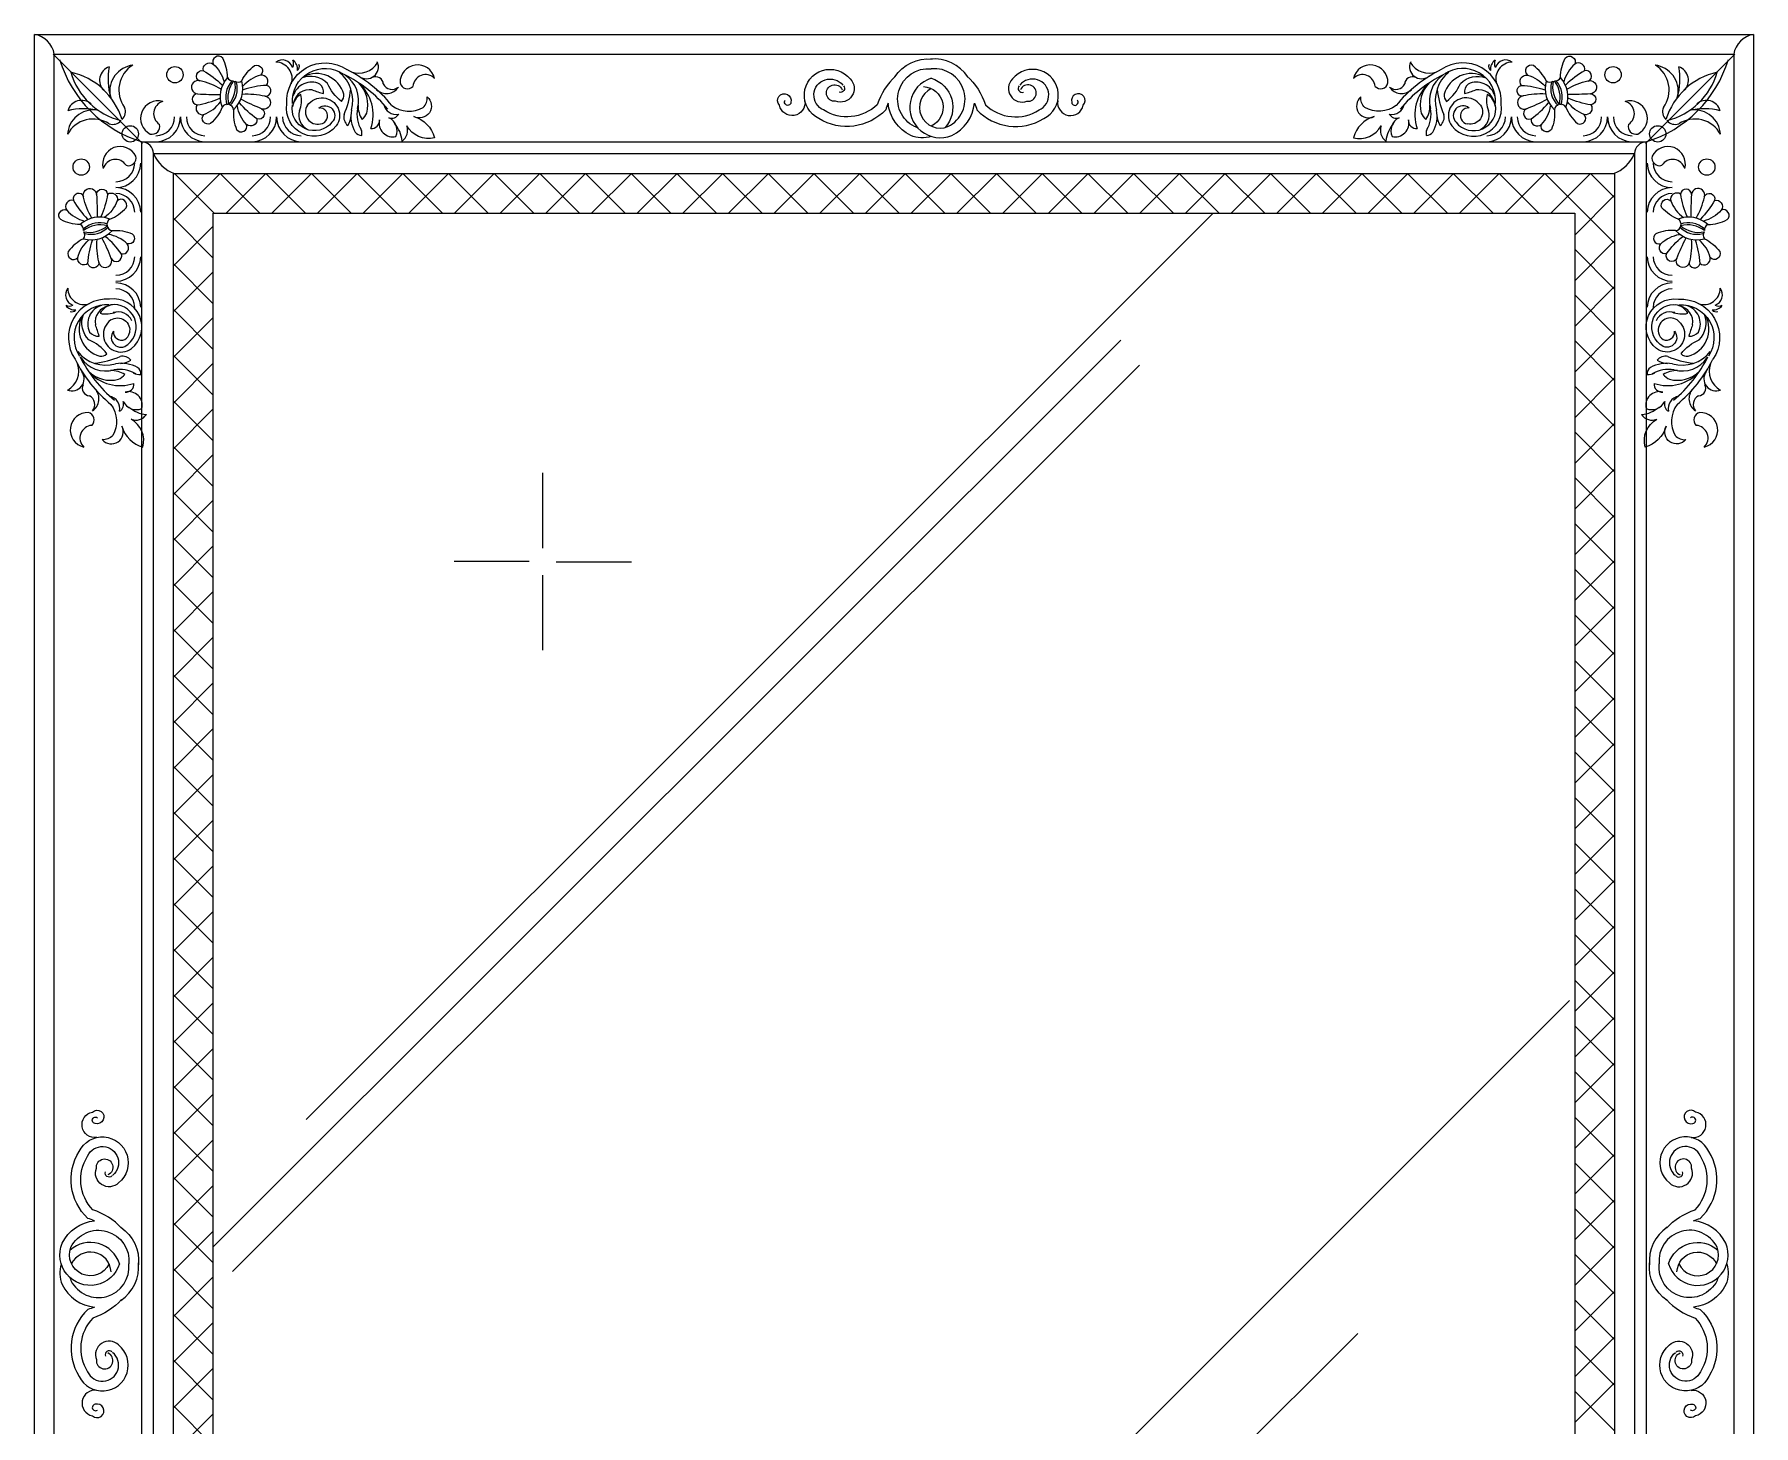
# Model space of a CAD drawing. Header units: inches. Extents: x 10 to 52.5, y 12.6 to 37.4.
# Drawn here: x 23.155 to 24.02, y 28.788 to 29.488 of the extents above; entities that cross this region are included whole.
import ezdxf

# ---------------------------------------------------------------- set-up
doc = ezdxf.new("R2010")
doc.units = ezdxf.units.IN
doc.header["$MEASUREMENT"] = 0
for name, color, linetype in [('02', 2, 'Continuous'), ('1', 1, 'Continuous'), ('4', 4, 'Continuous')]:
    doc.layers.add(name, color=color, linetype=linetype)

msp = doc.modelspace()

# ---------------------------------------------------------------- linework, layer by layer
at = {"layer": '02'}
for p, q in [((23.16492, 29.47797), (23.20972, 29.43317)), ((24.01086, 29.47797), (23.96606, 29.43317)), ((23.22539, 29.39447), (23.24892, 29.41799)), ((23.22539, 29.41745), (23.22594, 29.41799)), ((23.24584, 29.39799), (23.22584, 29.41799)), ((23.26882, 29.39799), (23.24882, 29.41799)), ((23.2519, 29.39799), (23.2719, 29.41799)), ((23.2918, 29.39799), (23.2718, 29.41799)), ((23.27488, 29.39799), (23.29488, 29.41799)), ((23.31478, 29.39799), (23.29478, 29.41799)), ((23.29786, 29.39799), (23.31786, 29.41799)), ((23.33776, 29.39799), (23.31776, 29.41799)), ((23.32084, 29.39799), (23.34084, 29.41799)), ((23.36074, 29.39799), (23.34074, 29.41799)), ((23.34382, 29.39799), (23.36382, 29.41799)), ((23.38373, 29.39799), (23.36373, 29.41799)), ((23.3668, 29.39799), (23.3868, 29.41799)), ((23.40671, 29.39799), (23.38671, 29.41799)), ((23.38978, 29.39799), (23.40978, 29.41799)), ((23.42969, 29.39799), (23.40969, 29.41799)), ((23.41276, 29.39799), (23.43276, 29.41799)), ((23.45267, 29.39799), (23.43267, 29.41799)), ((23.43575, 29.39799), (23.45575, 29.41799)), ((23.47565, 29.39799), (23.45565, 29.41799)), ((23.45873, 29.39799), (23.47873, 29.41799)), ((23.49863, 29.39799), (23.47863, 29.41799)), ((23.48171, 29.39799), (23.50171, 29.41799)), ((23.52161, 29.39799), (23.50161, 29.41799)), ((23.50469, 29.39799), (23.52469, 29.41799)), ((23.54459, 29.39799), (23.52459, 29.41799)), ((23.52767, 29.39799), (23.54767, 29.41799)), ((23.56757, 29.39799), (23.54757, 29.41799)), ((23.55065, 29.39799), (23.57065, 29.41799)), ((23.59055, 29.39799), (23.57055, 29.41799)), ((23.57363, 29.39799), (23.59363, 29.41799)), ((23.61354, 29.39799), (23.59354, 29.41799)), ((23.59661, 29.39799), (23.61661, 29.41799)), ((23.63652, 29.39799), (23.61652, 29.41799)), ((23.61959, 29.39799), (23.63959, 29.41799)), ((23.6595, 29.39799), (23.6395, 29.41799)), ((23.64257, 29.39799), (23.66257, 29.41799)), ((23.68248, 29.39799), (23.66248, 29.41799)), ((23.66556, 29.39799), (23.68556, 29.41799)), ((23.70546, 29.39799), (23.68546, 29.41799)), ((23.68854, 29.39799), (23.70854, 29.41799)), ((23.72844, 29.39799), (23.70844, 29.41799)), ((23.71152, 29.39799), (23.73152, 29.41799)), ((23.75142, 29.39799), (23.73142, 29.41799)), ((23.7345, 29.39799), (23.7545, 29.41799)), ((23.7744, 29.39799), (23.7544, 29.41799)), ((23.75748, 29.39799), (23.77748, 29.41799)), ((23.79738, 29.39799), (23.77738, 29.41799)), ((23.78046, 29.39799), (23.80046, 29.41799)), ((23.82036, 29.39799), (23.80036, 29.41799)), ((23.80344, 29.39799), (23.82344, 29.41799)), ((23.84335, 29.39799), (23.82335, 29.41799)), ((23.82642, 29.39799), (23.84642, 29.41799)), ((23.86633, 29.39799), (23.84633, 29.41799)), ((23.8494, 29.39799), (23.8694, 29.41799)), ((23.88931, 29.39799), (23.86931, 29.41799)), ((23.87238, 29.39799), (23.89238, 29.41799)), ((23.91229, 29.39799), (23.89229, 29.41799)), ((23.89536, 29.39799), (23.91536, 29.41799)), ((23.95039, 29.38287), (23.91527, 29.41799)), ((23.91835, 29.39799), (23.93835, 29.41799)), ((23.95039, 29.40585), (23.93825, 29.41799)), ((23.93039, 29.38706), (23.95039, 29.40706)), ((23.24539, 29.37546), (23.22539, 29.39546)), ((23.74852, 29.39799), (23.2921, 28.94202)), ((23.22539, 29.37149), (23.24539, 29.39149)), ((23.93039, 29.36408), (23.95039, 29.38408)), ((23.95039, 29.35989), (23.93039, 29.37989)), ((23.24539, 29.35248), (23.22539, 29.37248)), ((23.22539, 29.34851), (23.24539, 29.36851)), ((23.93039, 29.34109), (23.95039, 29.36109)), ((23.24539, 29.3295), (23.22539, 29.3495)), ((23.95039, 29.33691), (23.93039, 29.35691)), ((23.22539, 29.32552), (23.24539, 29.34552)), ((23.702, 29.33409), (23.24558, 28.87812)), ((23.93039, 29.31811), (23.95039, 29.33811)), ((23.95039, 29.31392), (23.93039, 29.33392)), ((23.24539, 29.30651), (23.22539, 29.32651)), ((23.22539, 29.30254), (23.24539, 29.32254)), ((23.71141, 29.32155), (23.25499, 28.86558)), ((23.93039, 29.29513), (23.95039, 29.31513)), ((23.95039, 29.29094), (23.93039, 29.31094)), ((23.24539, 29.28353), (23.22539, 29.30353)), ((23.22539, 29.27956), (23.24539, 29.29956)), ((23.93039, 29.27215), (23.95039, 29.29215)), ((23.24539, 29.26055), (23.22539, 29.28055)), ((23.95039, 29.26796), (23.93039, 29.28796)), ((23.22539, 29.25658), (23.24539, 29.27658)), ((23.41129, 29.22959), (23.41129, 29.26735)), ((23.93039, 29.24917), (23.95039, 29.26917)), ((23.95039, 29.24498), (23.93039, 29.26498)), ((23.24539, 29.23757), (23.22539, 29.25757)), ((23.22539, 29.2336), (23.24539, 29.2536)), ((23.93039, 29.22619), (23.95039, 29.24619)), ((23.95039, 29.222), (23.93039, 29.242)), ((23.24539, 29.21459), (23.22539, 29.23459)), ((23.22539, 29.21062), (23.24539, 29.23062)), ((23.4044, 29.22288), (23.36664, 29.22288)), ((23.418, 29.22271), (23.45576, 29.22271)), ((23.93039, 29.20321), (23.95039, 29.22321)), ((23.24539, 29.19161), (23.22539, 29.21161)), ((23.41111, 29.216), (23.41111, 29.17824)), ((23.95039, 29.19902), (23.93039, 29.21902)), ((23.22539, 29.18764), (23.24539, 29.20764)), ((23.93039, 29.18023), (23.95039, 29.20023)), ((23.95039, 29.17604), (23.93039, 29.19604)), ((23.24539, 29.16863), (23.22539, 29.18863)), ((23.22539, 29.16466), (23.24539, 29.18466)), ((23.93039, 29.15725), (23.95039, 29.17725)), ((23.95039, 29.15306), (23.93039, 29.17306)), ((23.24539, 29.14565), (23.22539, 29.16565)), ((23.22539, 29.14168), (23.24539, 29.16168)), ((23.93039, 29.13427), (23.95039, 29.15427)), ((23.24539, 29.12267), (23.22539, 29.14267)), ((23.95039, 29.13008), (23.93039, 29.15008)), ((23.22539, 29.1187), (23.24539, 29.1387)), ((23.93039, 29.11129), (23.95039, 29.13129)), ((23.95039, 29.1071), (23.93039, 29.1271)), ((23.24539, 29.09969), (23.22539, 29.11969)), ((23.22539, 29.09571), (23.24539, 29.11571)), ((23.93039, 29.0883), (23.95039, 29.1083)), ((23.95039, 29.08411), (23.93039, 29.10411)), ((23.24539, 29.0767), (23.22539, 29.0967)), ((23.22539, 29.07273), (23.24539, 29.09273)), ((23.93039, 29.06532), (23.95039, 29.08532)), ((23.24539, 29.05372), (23.22539, 29.07372)), ((23.95039, 29.06113), (23.93039, 29.08113)), ((23.22539, 29.04975), (23.24539, 29.06975)), ((23.93039, 29.04234), (23.95039, 29.06234)), ((23.95039, 29.03815), (23.93039, 29.05815)), ((23.24539, 29.03074), (23.22539, 29.05074)), ((23.22539, 29.02677), (23.24539, 29.04677)), ((23.93039, 29.01936), (23.95039, 29.03936)), ((23.95039, 29.01517), (23.93039, 29.03517)), ((23.24539, 29.00776), (23.22539, 29.02776)), ((23.22539, 29.00379), (23.24539, 29.02379)), ((23.93039, 28.99638), (23.95039, 29.01638)), ((23.95039, 28.99219), (23.93039, 29.01219)), ((23.24539, 28.98478), (23.22539, 29.00478)), ((23.22539, 28.98081), (23.24539, 29.00081)), ((23.92783, 29.00189), (23.47141, 28.54593)), ((23.93039, 28.9734), (23.95039, 28.9934)), ((23.95039, 28.96921), (23.93039, 28.98921)), ((23.24539, 28.9618), (23.22539, 28.9818)), ((23.22539, 28.95783), (23.24539, 28.97783)), ((23.93039, 28.95042), (23.95039, 28.97042)), ((23.95039, 28.94623), (23.93039, 28.96623)), ((23.24539, 28.93882), (23.22539, 28.95882)), ((23.22539, 28.93485), (23.24539, 28.95485)), ((23.93039, 28.92744), (23.95039, 28.94744)), ((23.95039, 28.92325), (23.93039, 28.94325)), ((23.24539, 28.91584), (23.22539, 28.93584)), ((23.22539, 28.91187), (23.24539, 28.93187)), ((23.93039, 28.90446), (23.95039, 28.92446)), ((23.95039, 28.90027), (23.93039, 28.92027)), ((23.24539, 28.89286), (23.22539, 28.91286)), ((23.22539, 28.88889), (23.24539, 28.90889)), ((23.93039, 28.88148), (23.95039, 28.90148)), ((23.95039, 28.87729), (23.93039, 28.89729)), ((23.24539, 28.86988), (23.22539, 28.88988)), ((23.22539, 28.8659), (23.24539, 28.8859)), ((23.93039, 28.85849), (23.95039, 28.87849)), ((23.95039, 28.8543), (23.93039, 28.8743)), ((23.24539, 28.84689), (23.22539, 28.86689)), ((23.22539, 28.84292), (23.24539, 28.86292)), ((23.93039, 28.83551), (23.95039, 28.85551)), ((23.95039, 28.83132), (23.93039, 28.85132)), ((23.24539, 28.82391), (23.22539, 28.84391)), ((23.22539, 28.81994), (23.24539, 28.83994)), ((23.82119, 28.83448), (23.36477, 28.37851)), ((23.93039, 28.81253), (23.95039, 28.83253)), ((23.95039, 28.80834), (23.93039, 28.82834)), ((23.24539, 28.80093), (23.22539, 28.82093)), ((23.22539, 28.79696), (23.24539, 28.81696)), ((23.93039, 28.78955), (23.95039, 28.80955)), ((23.95039, 28.78536), (23.93039, 28.80536)), ((23.24539, 28.77795), (23.22539, 28.79795)), ((23.22539, 28.77398), (23.24539, 28.79398))]:
    msp.add_line(p, q, dxfattribs=at)
for points in [[(24.01039, 28.25799), (23.16539, 28.25799), (23.16539, 29.47799), (24.01039, 29.47799)], [(23.96639, 28.30199), (23.20939, 28.30199), (23.20939, 29.43399), (23.96639, 29.43399)], [(23.96039, 28.30799), (23.21539, 28.30799), (23.21539, 29.42799), (23.96039, 29.42799)]]:
    msp.add_lwpolyline(points, close=True, dxfattribs=at)
for points in [[(23.24044, 29.46971, -0.690206), (23.24532, 29.47308, -0.14642), (23.25085, 29.46416, 4.254024)], [(23.25259, 29.4663, 0.120361), (23.25013, 29.47602, 0.853443), (23.24532, 29.47308, 0.544547)], [(23.2597, 29.46464, -0.120361), (23.26621, 29.47226, -0.853443), (23.26922, 29.4675, -0.544547)], [(23.28242, 29.45302, -0.625313), (23.31256, 29.4703, 0.105644)], [(23.28522, 29.45321, -0.625313), (23.31098, 29.46798, -0.625313)], [(23.58825, 29.46659, -0.278092), (23.60716, 29.47552, -0.839064)], [(23.59972, 29.44112, -0.036184), (23.59828, 29.44158, -0.835065), (23.60667, 29.47068, -0.246482)], [(23.60667, 29.46074, 0.967326), (23.61506, 29.44158, 0.835065), (23.60667, 29.47068, 0.246482)], [(23.62508, 29.46659, 0.278092), (23.60618, 29.47552, 0.839064)], [(23.89336, 29.45302, 0.625313), (23.86323, 29.4703, -0.105644)], [(23.89057, 29.45321, 0.625313), (23.8648, 29.46798, 0.625313)], [(23.91608, 29.46464, 0.120361), (23.90957, 29.47226, 0.853443), (23.90656, 29.4675, 0.544547)], [(23.92319, 29.4663, -0.120361), (23.92566, 29.47602, -0.853443), (23.93046, 29.47308, -0.544547)], [(23.93534, 29.46971, 0.690206), (23.93046, 29.47308, 0.14642), (23.92493, 29.46416, -4.254024)], [(23.24931, 29.46047, 0.072107), (23.23873, 29.46463, 1.111691), (23.23753, 29.45809, 0.023407), (23.24882, 29.45777, 9.427938)], [(23.2387, 29.46445, -0.957116), (23.24044, 29.46971, -0.071647), (23.24984, 29.46254, 1.924803)], [(23.27211, 29.46233, 0.690206), (23.26922, 29.4675, 0.14642), (23.26032, 29.46195, -4.254024)], [(23.27134, 29.45683, 0.957116), (23.27211, 29.46233, 0.071647), (23.26051, 29.46005, -1.924803)], [(23.30986, 29.4543, -0.135691), (23.30287, 29.46333, 0.298129), (23.29008, 29.46607, 3.617444)], [(23.58495, 29.45346, 0.030928), (23.58375, 29.45006, -0.356478), (23.5501, 29.44567, -1.24953), (23.5659, 29.46556, -2.090142)], [(23.58872, 29.46703, 0.127958), (23.57945, 29.45263, -0.346177), (23.55243, 29.44995, -1.268369), (23.56211, 29.46251, -1.268369)], [(23.5659, 29.46556, -0.803363), (23.55854, 29.45437, -2.022143), (23.56187, 29.46008, -1.4924)], [(23.56241, 29.46217, -0.803363), (23.56027, 29.45891, -0.803363)], [(23.60667, 29.46595, 1.04793), (23.61704, 29.43714, 0.26215), (23.62839, 29.45346, 0.839064)], [(23.60667, 29.46595, -0.54576), (23.61361, 29.44112, -0.839064)], [(23.62461, 29.46703, -0.127958), (23.63389, 29.45263, 0.346177), (23.66091, 29.44995, 1.268369), (23.65123, 29.46251, 1.268369)], [(23.62839, 29.45346, -0.030928), (23.62959, 29.45006, 0.356478), (23.66324, 29.44567, 1.24953), (23.64744, 29.46556, 2.090142)], [(23.64744, 29.46556, 0.803363), (23.6548, 29.45437, 2.022143), (23.65147, 29.46008, 1.4924)], [(23.65093, 29.46217, 0.803363), (23.65307, 29.45891, 0.803363)], [(23.86592, 29.4543, 0.135691), (23.87292, 29.46333, -0.298129), (23.8857, 29.46607, -3.617444)], [(23.90444, 29.45683, -0.957116), (23.90367, 29.46233, -0.071647), (23.91528, 29.46005, 1.924803)], [(23.90367, 29.46233, -0.690206), (23.90656, 29.4675, -0.14642), (23.91547, 29.46195, 4.254024)], [(23.93709, 29.46445, 0.957116), (23.93534, 29.46971, 0.071647), (23.92594, 29.46254, -1.924803)], [(23.92647, 29.46047, -0.072107), (23.93705, 29.46463, -1.111691), (23.93826, 29.45809, -0.023407), (23.92697, 29.45777, -9.427938)], [(23.23753, 29.45809, 0.957116), (23.23727, 29.45255, 0.071647), (23.24862, 29.4559, -1.924803)], [(23.23727, 29.45255, 0.690206), (23.24063, 29.44767, 0.14642), (23.24898, 29.45402, -4.254024)], [(23.26958, 29.45061, -0.957116), (23.26736, 29.44553, -0.071647), (23.25867, 29.45355, 1.924803)], [(23.26007, 29.45797, -0.072107), (23.2714, 29.45701, -1.111691), (23.26958, 29.45061, -0.023407), (23.25932, 29.45532, -9.427938)], [(23.29281, 29.45232, -1.009069), (23.30721, 29.44191, -0.767075), (23.28242, 29.45302)], [(23.33532, 29.45224, 0.3008), (23.351, 29.4512, 0.22074), (23.35303, 29.45659, -1.078465)], [(23.35303, 29.45659, -0.899797), (23.34627, 29.44666, -0.264096), (23.3567, 29.43603, -0.33534), (23.34272, 29.44195)], [(23.54306, 29.45455, -0.972612), (23.53027, 29.45235, -1.72174), (23.53605, 29.45379, 9.335791)], [(23.53605, 29.45379, -1.338685), (23.53313, 29.45493, -2.914515)], [(23.60667, 29.43666, -0.17456), (23.5963, 29.43714, -0.26215), (23.58495, 29.45346, -0.839064)], [(23.60267, 29.46175, -0.778794), (23.60667, 29.44186, -0.835065)], [(23.67027, 29.45455, 0.972612), (23.68307, 29.45235, 1.72174), (23.67729, 29.45379, -9.335791)], [(23.67729, 29.45379, 1.338685), (23.68021, 29.45493, 2.914515)], [(23.82276, 29.45659, 0.899797), (23.82952, 29.44666, 0.264096), (23.81908, 29.43603, 0.33534), (23.83307, 29.44195)], [(23.84047, 29.45224, -0.3008), (23.82479, 29.4512, -0.22074), (23.82276, 29.45659, 1.078465)], [(23.88297, 29.45232, 1.009069), (23.86857, 29.44191, 0.767075), (23.89336, 29.45302)], [(23.91572, 29.45797, 0.072107), (23.90439, 29.45701, 1.111691), (23.9062, 29.45061, 0.023407), (23.91647, 29.45532, 9.427938)], [(23.9062, 29.45061, 0.957116), (23.90843, 29.44553, 0.071647), (23.91712, 29.45355, -1.924803)], [(23.93851, 29.45255, -0.690206), (23.93515, 29.44767, -0.14642), (23.9268, 29.45402, 4.254024)], [(23.93826, 29.45809, -0.957116), (23.93851, 29.45255, -0.071647), (23.92717, 29.4559, 1.924803)], [(23.24985, 29.45141, -0.120361), (23.24407, 29.44321, -0.853443), (23.24063, 29.44767, -0.544547)], [(23.25558, 29.45007, 0.120361), (23.25713, 29.44016, 0.853443), (23.26218, 29.44264, 0.544547)], [(23.26736, 29.44553, -0.690206), (23.26218, 29.44264, -0.14642), (23.25751, 29.45203, 4.254024)], [(23.2985, 29.45095, -0.947668), (23.30511, 29.44376, -0.770798), (23.28519, 29.45258, -0.770798)], [(23.29281, 29.45232, 0.684361), (23.29932, 29.44298)], [(23.87729, 29.45095, 0.947668), (23.87068, 29.44376, 0.770798), (23.8906, 29.45258, 0.770798)], [(23.88297, 29.45232, -0.684361), (23.87646, 29.44298)], [(23.90843, 29.44553, 0.690206), (23.9136, 29.44264, 0.14642), (23.91828, 29.45203, -4.254024)], [(23.92021, 29.45007, -0.120361), (23.91866, 29.44016, -0.853443), (23.9136, 29.44264, -0.544547)], [(23.92594, 29.45141, 0.120361), (23.93171, 29.44321, 0.853443), (23.93515, 29.44767, 0.544547)], [(23.18425, 29.39558, -0.072107), (23.18011, 29.40617, -1.111691), (23.18666, 29.40736, -0.023407), (23.18696, 29.39607, -9.427938)], [(23.18666, 29.40736, -0.957116), (23.1922, 29.40761, -0.071647), (23.18883, 29.39627, 1.924803)], [(23.98913, 29.40736, 0.957116), (23.98359, 29.40761, 0.071647), (23.98695, 29.39627, -1.924803)], [(23.99153, 29.39558, 0.072107), (23.99567, 29.40617, 1.111691), (23.98913, 29.40736, 0.023407), (23.98883, 29.39607, 9.427938)], [(23.17503, 29.40447, 0.690206), (23.17166, 29.39959, 0.14642), (23.18057, 29.39405, -4.254024)], [(23.1803, 29.4062, 0.957116), (23.17503, 29.40447, 0.071647), (23.18219, 29.39506, -1.924803)], [(23.1922, 29.40761, -0.690206), (23.19708, 29.40424, -0.14642), (23.1907, 29.3959, 4.254024)], [(23.19332, 29.39503, 0.120361), (23.20153, 29.40079, 0.853443), (23.19708, 29.40424, 0.544547)], [(23.98247, 29.39503, -0.120361), (23.97426, 29.40079, -0.853443), (23.97871, 29.40424, -0.544547)], [(23.98359, 29.40761, 0.690206), (23.97871, 29.40424, 0.14642), (23.98508, 29.3959, -4.254024)], [(23.99549, 29.4062, -0.957116), (24.00076, 29.40447, -0.071647), (23.9936, 29.39506, 1.924803)], [(24.00076, 29.40447, -0.690206), (24.00413, 29.39959, -0.14642), (23.99522, 29.39405, 4.254024)], [(23.17843, 29.39231, -0.120361), (23.16871, 29.3948, -0.853443), (23.17166, 29.39959, -0.544547)], [(23.99736, 29.39231, 0.120361), (24.00708, 29.3948, 0.853443), (24.00413, 29.39959, 0.544547)], [(23.18007, 29.3852, 0.120361), (23.17244, 29.3787, 0.853443), (23.17719, 29.37568, 0.544547)], [(23.18236, 29.37279, -0.690206), (23.17719, 29.37568, -0.14642), (23.18276, 29.38458, 4.254024)], [(23.18786, 29.37354, -0.957116), (23.18236, 29.37279, -0.071647), (23.18466, 29.38439, 1.924803)], [(23.18674, 29.38482, 0.072107), (23.18768, 29.37349, 1.111691), (23.19408, 29.37529, 0.023407), (23.18939, 29.38557, 9.427938)], [(23.19408, 29.37529, 0.957116), (23.19916, 29.37751, 0.071647), (23.19116, 29.38622, -1.924803)], [(23.19916, 29.37751, 0.690206), (23.20207, 29.38268, 0.14642), (23.19268, 29.38737, -4.254024)], [(23.19465, 29.3893, -0.120361), (23.20455, 29.38773, -0.853443), (23.20207, 29.38268, -0.544547)], [(23.98114, 29.3893, 0.120361), (23.97123, 29.38773, 0.853443), (23.97372, 29.38268, 0.544547)], [(23.97662, 29.37751, -0.690206), (23.97372, 29.38268, -0.14642), (23.98311, 29.38737, 4.254024)], [(23.98171, 29.37529, -0.957116), (23.97662, 29.37751, -0.071647), (23.98463, 29.38622, 1.924803)], [(23.98904, 29.38482, -0.072107), (23.98811, 29.37349, -1.111691), (23.98171, 29.37529, -0.023407), (23.9864, 29.38557, -9.427938)], [(23.98793, 29.37354, 0.957116), (23.99342, 29.37279, 0.071647), (23.99113, 29.38439, -1.924803)], [(23.99342, 29.37279, 0.690206), (23.9986, 29.37568, 0.14642), (23.99303, 29.38458, -4.254024)], [(23.99571, 29.3852, -0.120361), (24.00335, 29.3787, -0.853443), (23.9986, 29.37568, -0.544547)], [(23.19317, 29.3547, 0.625313), (23.17584, 29.3246, -0.105644)], [(23.19297, 29.35191, 0.625313), (23.17816, 29.32617, 0.625313)], [(23.19385, 29.34431, 1.009069), (23.20424, 29.3299, 0.767075), (23.19317, 29.3547)], [(23.19521, 29.33862, 0.947668), (23.20239, 29.332, 0.770798), (23.19361, 29.35194, 0.770798)], [(23.98193, 29.34431, -1.009069), (23.97155, 29.3299, -0.767075), (23.98262, 29.3547)], [(23.98057, 29.33862, -0.947668), (23.9734, 29.332, -0.770798), (23.98218, 29.35194, -0.770798)], [(23.98262, 29.3547, -0.625313), (23.99995, 29.3246, 0.105644)], [(23.98281, 29.35191, -0.625313), (23.99763, 29.32617, -0.625313)], [(23.19184, 29.32726, 0.135691), (23.18282, 29.33428, -0.298129), (23.18011, 29.34707, -3.617444)], [(23.19385, 29.34431, -0.684361), (23.20318, 29.33779)], [(23.98193, 29.34431, 0.684361), (23.9726, 29.33779)], [(23.98395, 29.32726, -0.135691), (23.99297, 29.33428, 0.298129), (23.99568, 29.34707, 3.617444)], [(23.19386, 29.30181, -0.3008), (23.19487, 29.28613, -0.22074), (23.18948, 29.2841, 1.078465)], [(23.98193, 29.30181, 0.3008), (23.98092, 29.28613, 0.22074), (23.98631, 29.2841, -1.078465)], [(23.18948, 29.2841, 0.899797), (23.19942, 29.29085, 0.264096), (23.21003, 29.28039, 0.33534), (23.20413, 29.29439)], [(23.98631, 29.2841, -0.899797), (23.97637, 29.29085, -0.264096), (23.96576, 29.28039, -0.33534), (23.97165, 29.29439)], [(23.18677, 28.93301, -0.972612), (23.18457, 28.94581, -1.72174), (23.18602, 28.94003, 9.335791)], [(23.18602, 28.94003, -1.338685), (23.18716, 28.94294, -2.914515)], [(23.98901, 28.93301, 0.972612), (23.99121, 28.94581, 1.72174), (23.98977, 28.94003, -9.335791)], [(23.98977, 28.94003, 1.338685), (23.98863, 28.94294, 2.914515)], [(23.18568, 28.89112, 0.030928), (23.18228, 28.89233, -0.356478), (23.1779, 28.92598, -1.24953), (23.19778, 28.91018, -2.090142)], [(23.19926, 28.88735, 0.127958), (23.18485, 28.89662, -0.346177), (23.18217, 28.92365, -1.268369), (23.19473, 28.91396, -1.268369)], [(23.99011, 28.89112, -0.030928), (23.9935, 28.89233, 0.356478), (23.99789, 28.92598, 1.24953), (23.97801, 28.91018, 2.090142)], [(23.97653, 28.88735, -0.127958), (23.99093, 28.89662, 0.346177), (23.99361, 28.92365, 1.268369), (23.98106, 28.91396, 1.268369)], [(23.19778, 28.91018, -0.803363), (23.1866, 28.91754, -2.022143), (23.19231, 28.9142, -1.4924)], [(23.97801, 28.91018, 0.803363), (23.98919, 28.91754, 2.022143), (23.98348, 28.9142, 1.4924)], [(23.19439, 28.91366, -0.803363), (23.19114, 28.9158, -0.803363)], [(23.98139, 28.91366, 0.803363), (23.98465, 28.9158, 0.803363)], [(23.19817, 28.86941, -1.04793), (23.16937, 28.87978, -0.26215), (23.18568, 28.89112, -0.839064)], [(23.97761, 28.86941, 1.04793), (24.00642, 28.87978, 0.26215), (23.99011, 28.89112, 0.839064)], [(23.19297, 28.86941, -0.967326), (23.17381, 28.87779, -0.835065), (23.20291, 28.86941, -0.246482)], [(23.19882, 28.88782, -0.278092), (23.20774, 28.86891, -0.839064)], [(23.97697, 28.88782, 0.278092), (23.96804, 28.86891, 0.839064)], [(23.98282, 28.86941, 0.967326), (24.00198, 28.87779, 0.835065), (23.97288, 28.86941, 0.246482)], [(23.19817, 28.86941, 0.54576), (23.17335, 28.87635, 0.839064)], [(23.19398, 28.86541, 0.778794), (23.17408, 28.86941, 0.835065)], [(23.97761, 28.86941, -0.54576), (24.00244, 28.87635, -0.839064)], [(23.98181, 28.86541, -0.778794), (24.0017, 28.86941, -0.835065)], [(23.16888, 28.86941, 0.17456), (23.16937, 28.85903, 0.26215), (23.18568, 28.84769, 0.839064)], [(23.17335, 28.86246, 0.036184), (23.17381, 28.86102, 0.835065), (23.20291, 28.86941, 0.246482)], [(23.19882, 28.85099, 0.278092), (23.20774, 28.8699, 0.839064)], [(23.97697, 28.85099, -0.278092), (23.96804, 28.8699, -0.839064)], [(24.00244, 28.86246, -0.036184), (24.00198, 28.86102, -0.835065), (23.97288, 28.86941, -0.246482)], [(24.0069, 28.86941, -0.17456), (24.00642, 28.85903, -0.26215), (23.99011, 28.84769, -0.839064)], [(23.19926, 28.85146, -0.127958), (23.18485, 28.84219, 0.346177), (23.18217, 28.81516, 1.268369), (23.19473, 28.82485, 1.268369)], [(23.97653, 28.85146, 0.127958), (23.99093, 28.84219, -0.346177), (23.99361, 28.81516, -1.268369), (23.98106, 28.82485, -1.268369)], [(23.18568, 28.84769, -0.030928), (23.18228, 28.84648, 0.356478), (23.1779, 28.81283, 1.24953), (23.19778, 28.82863, 2.090142)], [(23.99011, 28.84769, 0.030928), (23.9935, 28.84648, -0.356478), (23.99789, 28.81283, -1.24953), (23.97801, 28.82863, -2.090142)], [(23.19778, 28.82863, 0.803363), (23.1866, 28.82127, 2.022143), (23.19231, 28.82461, 1.4924)], [(23.97801, 28.82863, -0.803363), (23.98919, 28.82127, -2.022143), (23.98348, 28.82461, -1.4924)], [(23.19439, 28.82515, 0.803363), (23.19114, 28.82301, 0.803363)], [(23.98139, 28.82515, -0.803363), (23.98465, 28.82301, -0.803363)], [(23.18677, 28.8058, 0.972612), (23.18457, 28.79301, 1.72174), (23.18602, 28.79878, -9.335791)], [(23.98901, 28.8058, -0.972612), (23.99121, 28.79301, -1.72174), (23.98977, 28.79878, 9.335791)], [(23.18602, 28.79878, 1.338685), (23.18716, 28.79587, 2.914515)], [(23.98977, 28.79878, -1.338685), (23.98863, 28.79587, -2.914515)]]:
    msp.add_lwpolyline(points, format="xyb", dxfattribs=at)
for centre in [(23.22613, 29.4677), (23.94966, 29.4677), (23.20362, 29.43795), (23.97217, 29.43795), (23.17894, 29.42127), (23.99685, 29.42127)]:
    msp.add_circle(centre, 0.00411, dxfattribs=at)
for centre, radius, start, end in [((23.19537, 29.46482), 0.00718, 109.04024, 224.93644), ((23.2248, 29.46544), 0.03237, 169.0104, 196.56288), ((23.20668, 29.45923), 0.01341, 97.85921, 188.41108), ((23.21261, 29.46001), 0.01472, 121.84118, 216.70406), ((23.28017, 29.46972), 0.0054, 17.73117, 127.23447), ((23.2768, 29.46571), 0.00831, 342.05486, 89.30476), ((23.28181, 29.47335), 0.00403, 330.51804, 24.8809), ((23.28223, 29.47048), 0.00559, 353.80542, 54.68784), ((23.28619, 29.47183), 0.00253, 309.33193, 23.66528), ((23.31855, 29.47955), 0.01112, 250.42467, 329.66633), ((23.32248, 29.47167), 0.00599, 232.36967, 24.45164), ((23.34817, 29.46383), 0.00881, 13.36152, 181.78446), ((23.82761, 29.46383), 0.00881, 358.21554, 166.63848), ((23.8533, 29.47167), 0.00599, 155.54836, 307.63033), ((23.85723, 29.47955), 0.01112, 210.33367, 289.57533), ((23.8896, 29.47183), 0.00253, 156.33472, 230.66807), ((23.89356, 29.47048), 0.00559, 125.31216, 186.19458), ((23.89398, 29.47335), 0.00403, 155.1191, 209.48196), ((23.89561, 29.46972), 0.0054, 52.76553, 162.26883), ((23.89898, 29.46571), 0.00831, 90.69524, 197.94514), ((23.96318, 29.46001), 0.01472, 323.29594, 58.15882), ((23.96911, 29.45923), 0.01341, 351.58892, 82.14079), ((23.95098, 29.46544), 0.03237, 343.43712, 10.9896), ((23.98042, 29.46482), 0.00718, 315.06356, 70.95976), ((23.16598, 29.43469), 0.03515, 17.44666, 77.27248), ((23.2075, 29.47872), 0.03515, 196.09068, 255.9165), ((23.26316, 29.45665), 0.01431, 137.59463, 201.49571), ((23.26317, 29.45664), 0.01152, 137.74807, 200.7456), ((23.25532, 29.46753), 0.00299, 204.29982, 276.40186), ((23.26612, 29.45618), 0.01341, 141.33007, 195.02542), ((23.2431, 29.46155), 0.01341, 318.71731, 12.41267), ((23.24595, 29.46066), 0.01152, 312.99713, 15.99466), ((23.24596, 29.46066), 0.01431, 312.24702, 16.14811), ((23.2578, 29.46695), 0.00299, 237.34088, 309.44292), ((23.29483, 29.45434), 0.00963, 64.31042, 163.69897), ((23.29731, 29.45403), 0.01426, 15.48152, 117.25494), ((23.29536, 29.45876), 0.0056, 354.23585, 50.56137), ((23.29746, 29.45476), 0.01811, 344.47611, 51.61915), ((23.28115, 29.40733), 0.06756, 39.65931, 63.48792), ((23.30327, 29.45479), 0.01523, 344.63655, 56.18654), ((23.28115, 29.40733), 0.07036, 39.65931, 63.48792), ((23.30708, 29.45237), 0.01609, 345.65882, 44.03416), ((23.30444, 29.44756), 0.02139, 341.10749, 48.19868), ((23.32717, 29.4629), 0.00378, 1.9954, 117.98894), ((23.33532, 29.46514), 0.00485, 205.73758, 311.46742), ((23.34309, 29.46449), 0.00384, 194.05116, 316.08736), ((23.35222, 29.46137), 0.00638, 44.81125, 175.90459), ((23.82357, 29.46137), 0.00638, 4.09541, 135.18875), ((23.8327, 29.46449), 0.00384, 223.91264, 345.94884), ((23.84046, 29.46514), 0.00485, 228.53258, 334.26242), ((23.89464, 29.40733), 0.07036, 116.51208, 140.34069), ((23.89464, 29.40733), 0.06756, 116.51208, 140.34069), ((23.84861, 29.4629), 0.00378, 62.01106, 178.0046), ((23.87134, 29.44756), 0.02139, 131.80132, 198.89251), ((23.86871, 29.45237), 0.01609, 135.96584, 194.34118), ((23.87252, 29.45479), 0.01523, 123.81346, 195.36345), ((23.87832, 29.45476), 0.01811, 128.38085, 195.52389), ((23.87848, 29.45403), 0.01426, 62.74506, 164.51848), ((23.88042, 29.45876), 0.0056, 129.43863, 185.76415), ((23.88096, 29.45434), 0.00963, 16.30103, 115.68958), ((23.92983, 29.46066), 0.01431, 163.85189, 227.75298), ((23.91798, 29.46695), 0.00299, 230.55708, 302.65912), ((23.92984, 29.46066), 0.01152, 164.00534, 227.00287), ((23.93269, 29.46155), 0.01341, 167.58733, 221.28269), ((23.92047, 29.46753), 0.00299, 263.59814, 335.70018), ((23.90967, 29.45618), 0.01341, 344.97458, 38.66993), ((23.91262, 29.45664), 0.01152, 339.2544, 42.25193), ((23.91263, 29.45665), 0.01431, 338.50429, 42.40537), ((24.0098, 29.43469), 0.03515, 102.72752, 162.55334), ((23.96829, 29.47872), 0.03515, 284.0835, 343.90932), ((23.17914, 29.44762), 0.00718, 48.42671, 164.32291), ((23.21766, 29.44573), 0.00881, 74.97384, 243.39678), ((23.22175, 29.44812), 0.00638, 106.42356, 237.51691), ((23.29316, 29.45066), 0.00795, 117.60652, 174.06491), ((23.29384, 29.45193), 0.00824, 80.49193, 168.97939), ((23.2765, 29.45474), 0.0133, 337.37704, 12.89559), ((23.32187, 29.53233), 0.07704, 249.74805, 254.22972), ((23.30726, 29.45714), 0.00385, 312.51245, 10.39699), ((23.27341, 29.46433), 0.04132, 336.14227, 354.54271), ((23.33251, 29.46535), 0.00715, 226.39545, 327.43234), ((23.84328, 29.46535), 0.00715, 212.56766, 313.60455), ((23.90237, 29.46433), 0.04132, 185.45729, 203.85773), ((23.86853, 29.45714), 0.00385, 169.60301, 227.48755), ((23.85391, 29.53233), 0.07704, 285.77028, 290.25195), ((23.88194, 29.45193), 0.00824, 11.02061, 99.50807), ((23.89928, 29.45474), 0.0133, 167.10441, 202.62296), ((23.88263, 29.45066), 0.00795, 5.93509, 62.39348), ((23.95813, 29.44573), 0.00881, 296.60322, 105.02616), ((23.95404, 29.44812), 0.00638, 302.48309, 73.57644), ((23.99664, 29.44762), 0.00718, 15.67709, 131.57329), ((23.18539, 29.43666), 0.01341, 84.95207, 175.50395), ((23.18496, 29.43069), 0.01472, 56.65909, 151.52197), ((23.18025, 29.4182), 0.03237, 76.80028, 104.35275), ((23.19479, 29.44816), 0.00546, 251.42863, 319.63699), ((23.19574, 29.44917), 0.00546, 313.72617, 21.93452), ((23.21642, 29.44647), 0.00948, 270.97528, 0.0061), ((23.21642, 29.44647), 0.01248, 270.97528, 0.0061), ((23.24138, 29.44647), 0.01248, 179.9939, 269.02472), ((23.24138, 29.44647), 0.00948, 179.9939, 269.02472), ((23.25236, 29.44988), 0.00294, 73.88853, 148.76398), ((23.25265, 29.44981), 0.00294, 4.97876, 79.85421), ((23.26479, 29.44647), 0.00948, 270.97528, 0.0061), ((23.26479, 29.44647), 0.01248, 270.97528, 0.0061), ((23.28976, 29.44647), 0.01248, 179.9939, 269.02472), ((23.28976, 29.44647), 0.00948, 179.9939, 269.02472), ((23.29628, 29.44724), 0.00786, 162.37077, 243.86711), ((23.29894, 29.44697), 0.00401, 275.50307, 96.31198), ((23.3166, 29.44639), 0.00554, 167.2309, 230.08591), ((23.30378, 29.44798), 0.01095, 327.79889, 357.03042), ((23.33054, 29.44681), 0.01593, 168.74298, 210.09274), ((23.33308, 29.44778), 0.01542, 168.88094, 211.60348), ((23.33035, 29.45188), 0.01207, 177.35931, 213.65814), ((23.31158, 29.45412), 0.01248, 314.33119, 332.66304), ((23.32502, 29.44468), 0.00406, 265.11703, 4.64215), ((23.33579, 29.44333), 0.00693, 166.01124, 282.68595), ((23.33743, 29.45418), 0.00645, 191.2526, 281.21813), ((23.3351, 29.44995), 0.00415, 251.5877, 329.73151), ((23.33059, 29.43944), 0.00731, 336.91714, 64.03206), ((23.83836, 29.45418), 0.00645, 258.78187, 348.7474), ((23.84068, 29.44995), 0.00415, 210.26849, 288.4123), ((23.8452, 29.43944), 0.00731, 115.96794, 203.08286), ((23.83999, 29.44333), 0.00693, 257.31405, 13.98876), ((23.85076, 29.44468), 0.00406, 175.35785, 274.88297), ((23.86421, 29.45412), 0.01248, 207.33696, 225.66881), ((23.84544, 29.45188), 0.01207, 326.34186, 2.64069), ((23.84271, 29.44778), 0.01542, 328.39652, 11.11906), ((23.84525, 29.44681), 0.01593, 329.90726, 11.25702), ((23.872, 29.44798), 0.01095, 182.96958, 212.20111), ((23.85919, 29.44639), 0.00554, 309.91409, 12.7691), ((23.87685, 29.44697), 0.00401, 83.68802, 264.49693), ((23.87951, 29.44724), 0.00786, 296.13289, 17.62923), ((23.88602, 29.44647), 0.00948, 270.97528, 0.0061), ((23.88602, 29.44647), 0.01248, 270.97528, 0.0061), ((23.91099, 29.44647), 0.01248, 179.9939, 269.02472), ((23.91099, 29.44647), 0.00948, 179.9939, 269.02472), ((23.92313, 29.44981), 0.00294, 100.14579, 175.02124), ((23.92343, 29.44988), 0.00294, 31.23602, 106.11147), ((23.9344, 29.44647), 0.00948, 270.97528, 0.0061), ((23.9344, 29.44647), 0.01248, 270.97528, 0.0061), ((23.95937, 29.44647), 0.01248, 179.9939, 269.02472), ((23.95937, 29.44647), 0.00948, 179.9939, 269.02472), ((23.98004, 29.44917), 0.00546, 158.06548, 226.27383), ((23.981, 29.44816), 0.00546, 220.36301, 288.57137), ((23.99083, 29.43069), 0.01472, 28.47803, 123.34091), ((23.99553, 29.4182), 0.03237, 75.64725, 103.19972), ((23.99039, 29.43666), 0.01341, 4.49605, 95.04793), ((23.21466, 29.44157), 0.00384, 255.66347, 17.69968), ((23.32003, 29.44121), 0.00405, 216.05599, 271.97545), ((23.3141, 29.4379), 0.00611, 352.96882, 30.03824), ((23.32461, 29.4329), 0.01582, 5.27006, 40.5482), ((23.33691, 29.43959), 0.00627, 303.34916, 22.11739), ((23.83887, 29.43959), 0.00627, 157.88261, 236.65084), ((23.85118, 29.4329), 0.01582, 139.4518, 174.72994), ((23.86168, 29.4379), 0.00611, 149.96176, 187.03118), ((23.85575, 29.44121), 0.00405, 268.02455, 323.94401), ((23.96112, 29.44157), 0.00384, 162.30032, 284.33653), ((23.19853, 29.42279), 0.00881, 26.60322, 195.02616), ((23.97726, 29.42279), 0.00881, 344.97384, 153.39678), ((23.19614, 29.4187), 0.00638, 32.48309, 163.57644), ((23.19642, 29.42337), 0.00948, 269.9939, 359.02472), ((23.19642, 29.42337), 0.01248, 269.9939, 359.02472), ((23.20269, 29.42578), 0.00384, 252.30032, 14.33653), ((23.97936, 29.42337), 0.01248, 180.97528, 270.0061), ((23.9731, 29.42578), 0.00384, 165.66347, 287.69968), ((23.97936, 29.42337), 0.00948, 180.97528, 270.0061), ((23.97965, 29.4187), 0.00638, 16.42356, 147.51691), ((23.19642, 29.3984), 0.01248, 0.97528, 90.0061), ((23.97936, 29.3984), 0.01248, 89.9939, 179.02472), ((23.19642, 29.3984), 0.00948, 0.97528, 90.0061), ((23.97936, 29.3984), 0.00948, 89.9939, 179.02472), ((23.18806, 29.38173), 0.01431, 68.40771, 132.3088), ((23.18806, 29.38172), 0.01152, 69.15782, 132.15535), ((23.19484, 29.39252), 0.00294, 121.13945, 196.0149), ((23.98773, 29.38173), 0.01431, 47.6912, 111.59229), ((23.98095, 29.39252), 0.00294, 343.9851, 58.86055), ((23.98772, 29.38172), 0.01152, 47.84465, 110.84218), ((23.17719, 29.38959), 0.00299, 353.50157, 65.6036), ((23.18407, 29.39894), 0.01431, 253.75531, 317.6564), ((23.17777, 29.3871), 0.00299, 320.46051, 32.56254), ((23.18852, 29.37877), 0.01341, 74.878, 128.57336), ((23.18319, 29.4018), 0.01341, 257.49075, 311.18611), ((23.18407, 29.39895), 0.01152, 253.90876, 316.90629), ((23.19491, 29.39222), 0.00294, 190.04922, 264.92467), ((23.98088, 29.39222), 0.00294, 275.07533, 349.95078), ((23.99171, 29.39894), 0.01431, 222.3436, 286.24469), ((23.99171, 29.39895), 0.01152, 223.09371, 286.09124), ((23.98727, 29.37877), 0.01341, 51.42664, 105.122), ((23.9926, 29.4018), 0.01341, 228.81389, 282.50925), ((23.99802, 29.3871), 0.00299, 147.43746, 219.53949), ((23.99859, 29.38959), 0.00299, 114.3964, 186.49843), ((23.19642, 29.3763), 0.00948, 269.9939, 359.02472), ((23.19642, 29.3763), 0.01248, 269.9939, 359.02472), ((23.97936, 29.3763), 0.01248, 180.97528, 270.0061), ((23.97936, 29.3763), 0.00948, 180.97528, 270.0061), ((23.17647, 29.35698), 0.0054, 142.66895, 252.17225), ((23.18049, 29.36034), 0.00831, 180.59866, 287.84857), ((23.19642, 29.35047), 0.01248, 0.97528, 90.0061), ((23.19642, 29.35047), 0.00948, 0.97528, 90.0061), ((23.97936, 29.35047), 0.01248, 89.9939, 179.02472), ((23.97936, 29.35047), 0.00948, 89.9939, 179.02472), ((23.9953, 29.36034), 0.00831, 252.15143, 359.40134), ((23.99932, 29.35698), 0.0054, 287.82775, 37.33105), ((23.17284, 29.35535), 0.00403, 245.02252, 299.38538), ((23.17571, 29.35493), 0.00559, 215.21559, 276.098), ((23.19183, 29.3423), 0.00963, 106.20445, 205.593), ((23.19424, 29.34328), 0.00824, 100.92403, 189.41149), ((23.19551, 29.34397), 0.00795, 95.83851, 152.29691), ((23.98028, 29.34397), 0.00795, 27.70309, 84.16149), ((23.98154, 29.34328), 0.00824, 350.58851, 79.07597), ((23.98396, 29.3423), 0.00963, 334.407, 73.79555), ((24.00008, 29.35493), 0.00559, 263.902, 324.78441), ((24.00295, 29.35535), 0.00403, 240.61462, 294.97748), ((23.17435, 29.35097), 0.00253, 246.23814, 320.5715), ((23.19213, 29.33982), 0.01426, 152.64848, 254.4219), ((23.11379, 29.31539), 0.07704, 15.6737, 20.15537), ((23.19146, 29.36063), 0.0133, 257.00784, 292.52638), ((23.19741, 29.34051), 0.00786, 26.03632, 107.53266), ((23.97838, 29.34051), 0.00786, 72.46734, 153.96368), ((23.98433, 29.36063), 0.0133, 247.47362, 282.99216), ((23.98366, 29.33982), 0.01426, 285.5781, 27.35152), ((24.062, 29.31539), 0.07704, 159.84463, 164.3263), ((24.00144, 29.35097), 0.00253, 219.4285, 293.76186), ((23.18741, 29.34177), 0.0056, 219.34206, 275.66757), ((23.19919, 29.33818), 0.00401, 173.59144, 354.40036), ((23.97659, 29.33818), 0.00401, 185.59964, 6.40856), ((23.98838, 29.34177), 0.0056, 264.33243, 320.65794), ((23.23886, 29.3559), 0.07036, 206.4155, 230.24412), ((23.1914, 29.33967), 0.01811, 218.28427, 285.42732), ((23.23886, 29.3559), 0.06756, 206.4155, 230.24412), ((23.19136, 29.33386), 0.01523, 213.71689, 285.26687), ((23.18187, 29.36373), 0.04132, 275.36071, 293.76116), ((23.189, 29.32987), 0.00385, 259.50644, 317.39098), ((23.19974, 29.32052), 0.00554, 39.81751, 102.67253), ((23.19817, 29.33334), 0.01095, 272.873, 302.10453), ((23.97605, 29.32052), 0.00554, 77.32747, 140.18249), ((23.97762, 29.33334), 0.01095, 237.89547, 267.127), ((23.99391, 29.36373), 0.04132, 246.23884, 264.63929), ((23.98439, 29.33967), 0.01811, 254.57268, 321.71573), ((23.93693, 29.3559), 0.06756, 309.75588, 333.5845), ((23.98442, 29.33386), 0.01523, 254.73313, 326.28311), ((23.93693, 29.3559), 0.07036, 309.75588, 333.5845), ((23.98678, 29.32987), 0.00385, 222.60902, 280.49356), ((23.17445, 29.31468), 0.00599, 245.45179, 37.53376), ((23.16657, 29.31862), 0.01112, 300.2371, 19.47876), ((23.19377, 29.33005), 0.01609, 225.86927, 284.2446), ((23.19859, 29.33267), 0.02139, 221.70474, 288.79593), ((23.19423, 29.30677), 0.01207, 56.24529, 92.54411), ((23.19832, 29.30404), 0.01542, 58.29995, 101.02249), ((23.1993, 29.30658), 0.01593, 59.81068, 101.16045), ((23.19202, 29.32555), 0.01248, 297.24039, 315.57224), ((23.20823, 29.323), 0.00611, 239.86518, 276.93461), ((23.20492, 29.31707), 0.00405, 357.92798, 53.84743), ((23.97087, 29.31707), 0.00405, 126.15257, 182.07202), ((23.96756, 29.323), 0.00611, 263.06539, 300.13482), ((23.97649, 29.30658), 0.01593, 78.83955, 120.18932), ((23.97746, 29.30404), 0.01542, 78.97751, 121.70005), ((23.97719, 29.33267), 0.02139, 251.20407, 318.29526), ((23.98156, 29.30677), 0.01207, 87.45589, 123.75471), ((23.98377, 29.32555), 0.01248, 224.42776, 242.75961), ((23.98201, 29.33005), 0.01609, 255.7554, 314.13073), ((24.00134, 29.31468), 0.00599, 142.46624, 294.54821), ((24.00921, 29.31862), 0.01112, 160.52124, 239.7629), ((23.18322, 29.30997), 0.00378, 151.91449, 267.90803), ((23.18075, 29.30464), 0.00715, 302.47108, 43.50798), ((23.20144, 29.31209), 0.00406, 265.26128, 4.7864), ((23.20277, 29.30132), 0.00693, 347.21747, 103.89219), ((23.97302, 29.30132), 0.00693, 76.10781, 192.78253), ((23.97435, 29.31209), 0.00406, 175.2136, 274.73872), ((23.99503, 29.30464), 0.00715, 136.49202, 237.52892), ((23.99257, 29.30997), 0.00378, 272.09197, 28.08551), ((23.18225, 29.28897), 0.00881, 88.11897, 256.5419), ((23.1816, 29.29406), 0.00384, 313.81606, 75.85227), ((23.18096, 29.30182), 0.00485, 318.436, 64.16584), ((23.19192, 29.2997), 0.00645, 348.6853, 78.65083), ((23.19615, 29.30202), 0.00415, 300.17191, 18.31573), ((23.20667, 29.30651), 0.00731, 205.87137, 292.98629), ((23.21322, 29.31248), 0.01582, 229.35522, 264.63336), ((23.96257, 29.31248), 0.01582, 275.36664, 310.64478), ((23.96912, 29.30651), 0.00731, 247.01371, 334.12863), ((23.97963, 29.30202), 0.00415, 161.68427, 239.82809), ((23.98387, 29.2997), 0.00645, 101.34917, 191.3147), ((23.99482, 29.30182), 0.00485, 115.83416, 221.564), ((23.99419, 29.29406), 0.00384, 104.14773, 226.18394), ((23.99354, 29.28897), 0.00881, 283.4581, 91.88103), ((23.1847, 29.28492), 0.00638, 93.99883, 225.09218), ((23.2065, 29.30019), 0.00627, 247.78603, 326.55427), ((23.96928, 29.30019), 0.00627, 213.44573, 292.21397), ((23.99108, 29.28492), 0.00638, 314.90782, 86.00117)]:
    msp.add_arc(centre, radius, start, end, dxfattribs=at)
at = {"layer": '1'}
for p, q in [((23.15539, 28.24799), (23.15539, 29.48799)), ((23.15539, 29.48799), (24.02039, 29.48799))]:
    msp.add_line(p, q, dxfattribs=at)
for points in [[(23.95039, 28.31799), (23.22539, 28.31799), (23.22539, 29.41799), (23.95039, 29.41799)], [(23.93039, 28.33799), (23.24539, 28.33799), (23.24539, 29.39799), (23.93039, 29.39799)]]:
    msp.add_lwpolyline(points, close=True, dxfattribs=at)
for centre, radius, start, end in [((23.15338, 29.47597), 0.01219, 9.53114, 80.46886), ((24.02241, 29.47597), 0.01219, 99.53114, 170.46886), ((23.22757, 29.49346), 0.06218, 196.99101, 253.00567), ((23.94822, 29.49346), 0.06218, 286.99433, 343.00899), ((23.20914, 29.42774), 0.00626, 2.33655, 87.66345), ((23.23173, 29.43466), 0.01765, 202.20048, 250.82654), ((23.94405, 29.43466), 0.01765, 289.17346, 337.79952), ((23.96665, 29.42774), 0.00626, 92.33655, 177.66345)]:
    msp.add_arc(centre, radius, start, end, dxfattribs=at)
at = {"layer": '4'}
msp.add_line((24.02039, 29.48799), (24.02039, 28.24799), dxfattribs=at)

doc.saveas('drawing.dxf')
